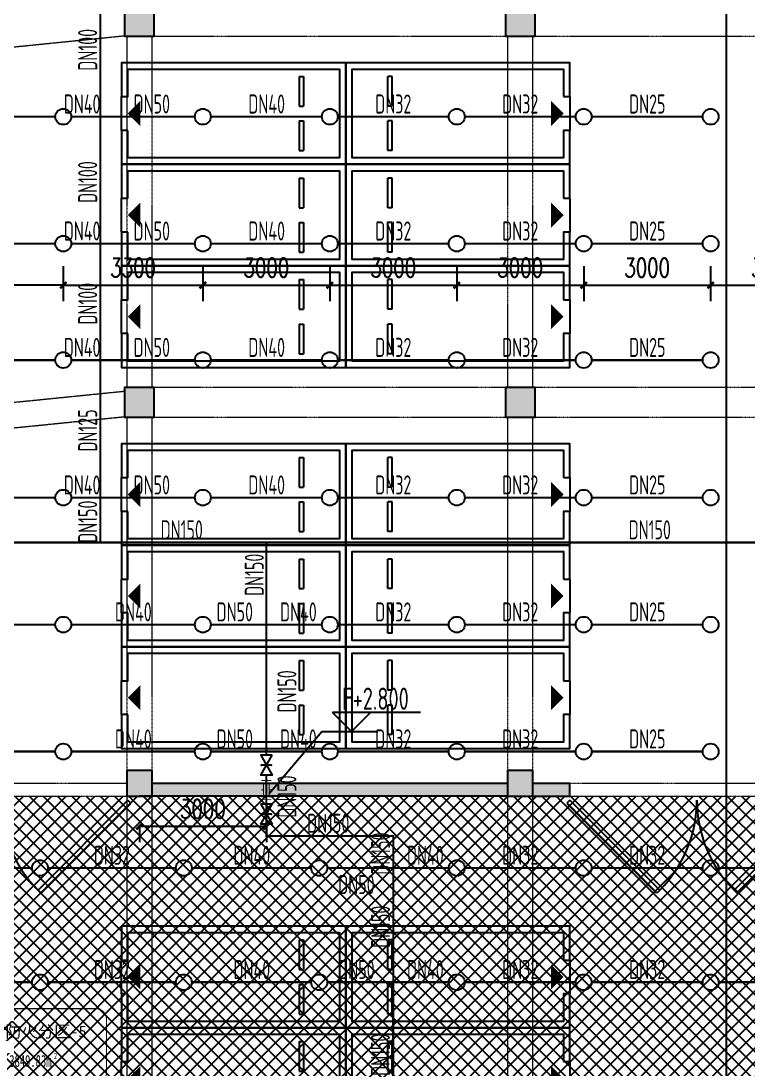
# Model space of a CAD drawing. Extents: x 6824721 to 16538177, y 2478193 to 6665639.
# Drawn here: x 8812914 to 8830099, y 2813701 to 2838464 of the extents above; entities that cross this region are included whole.
import ezdxf

# ---------------------------------------------------------------- set-up
doc = ezdxf.new("R2010")
doc.units = 0
doc.header["$LTSCALE"] = 10
doc.linetypes.add('__DASH', pattern=[0.35, 0.25, -0.1])
doc.linetypes.add('DASH', pattern=[0.35, 0.25, -0.1])
for name, color, linetype in [('0-wo', 8, 'Continuous'), ('0-绿', 3, 'Continuous'), ('0-蓝', 5, 'Continuous'), ('00-停车位', 67, 'Continuous'), ('GPS文字_污水', 7, 'Continuous'), ('PUB_HATCH', 8, 'Continuous'), ('S-梁-虚线', 4, 'DASH'), ('W-EQUIP_喷头', 7, 'Continuous'), ('W-PIPE-喷淋中', 6, 'Continuous'), ('W-TEXT_喷淋', 7, 'Continuous'), ('W-TWT_DIM', 3, 'Continuous'), ('W-TWT_TEXT', 7, 'Continuous'), ('W-VALVE_喷淋', 7, 'Continuous')]:
    doc.layers.add(name, color=color, linetype=linetype)
doc.layers.add('钢梁', color=141, linetype='Continuous', lineweight=18)
doc.styles.add('8B2_02', font='tssdeng.shx', dxfattribs={"width": 0.7, "bigfont": 'TSSDCHN.shx'})
doc.styles.add('_TCH_DIM_T3', font='SIMPLEX', dxfattribs={"width": 0.705882, "bigfont": 'GBCBIG'})
doc.styles.add('_TWT_PIPEDN', font='TSSDENG', dxfattribs={"width": 0.8, "height": 3.5, "bigfont": 'TSSDCHN'})
doc.styles.add('黑体', font='simhei.ttf', dxfattribs={"width": 0.65})
doc.dimstyles.new('_TWT_ARCH&&150', dxfattribs={"dimtxt": 446.25, "dimasz": 150, "dimexe": 375, "dimexo": 450, "dimgap": 189.375, "dimtad": 1, "dimdec": 0, "dimzin": 0, "dimdsep": 46, "dimtxsty": '_TCH_DIM_T3', "dimblk": 'ARCHTICK', "dimcen": 0.09, "dimclrt": 7, "dimazin": 2, "dimtfac": 1, "dimtdec": 0, "dimtix": 1, "dimtmove": 2, "dimatfit": 3, "dimfxl": 0, "dimtolj": 1, "dimtzin": 0, "dimarcsym": 0})

# ---------------------------------------------------------------- blocks, each defined once
blk = doc.blocks.new('车位2400x5300')
at = {"layer": '00-停车位', "color": 251}
for p, q in [((-875, -1000), (-175, -1000)), ((-875, -1100), (-875, -1000)), ((-875, -1100), (-175, -1100)), ((-175, -1100), (-175, -1000)), ((175, -1000), (875, -1000)), ((175, -1100), (175, -1000)), ((175, -1100), (875, -1100)), ((875, -1100), (875, -1000)), ((400, -5300), (-400, -5300))]:
    blk.add_line(p, q, dxfattribs=at)
blk.add_lwpolyline([(400, -5150), (400, -5300), (1200, -5300), (1200, 0), (-1200, 0), (-1200, -5300), (-400, -5300), (-400, -5150), (-1050, -5150), (-1050, -150), (1050, -150), (1050, -5150), (400, -5150)], dxfattribs=at)
blk.add_lwpolyline([(0, -5150, 0, 600, 0), (0, -4850, 600, 600, 0)], format="xyseb", dxfattribs=at)
blk = doc.blocks.new('_FZH')
blk.add_lwpolyline([(-0.5, -0.5), (0.5, -0.5), (0.5, 0.5), (-0.5, 0.5)], close=True)
at = {"layer": 'PUB_HATCH'}
blk.add_solid([(-0.5, -0.5), (0.5, -0.5), (-0.5, 0.5), (0.5, 0.5)], dxfattribs=at)
blk = doc.blocks.new('$DorLib2D$00000091')
for p, q in [((-0.5, 0.0417), (-0.1464, 0.3952)), ((-0.1464, 0.3952), (-0.1582, 0.407)), ((0.1464, 0.3952), (0.1582, 0.407)), ((0.5, 0.0417), (0.1464, 0.3952)), ((-0.5, 0.0417), (-0.5118, 0.0535)), ((0.5, 0.0417), (0.5118, 0.0535))]:
    blk.add_line(p, q)
at = {"const_width": 0.00833}
for points in [[(-0.5118, 0.0535), (-0.1582, 0.407)], [(0.5118, 0.0535), (0.1582, 0.407)]]:
    blk.add_lwpolyline(points, dxfattribs=at)
for centre, start, end in [((-0.5, 0.0417), 0, 45), ((0.5, 0.0417), 135, 180)]:
    blk.add_arc(centre, 0.5, start, end)
blk = doc.blocks.new('rey 45')
at = {"layer": '0-蓝', "color": 6, "linetype": 'DASH', "ltscale": 3, "const_width": 50}
blk.add_lwpolyline([(11852, 712325), (16231, 712325, 0.414214), (16731, 712825), (16731, 715345, 0.414214), (16231, 715845), (11852, 715845, 0.414214), (11352, 715345), (11352, 712825, 0.414214)], format="xyb", close=True, dxfattribs=at)
at = {"layer": '0-绿', "color": 6, "linetype": 'DASH', "style": '黑体'}
blk.add_text('防火分区-5', height=563.3, dxfattribs=at).set_placement((11950, 714486))
at = {"layer": '0-绿', "color": 6, "linetype": 'DASH', "style": '黑体', "width": 0.65}
blk.add_text('3849.83m', height=563.3, dxfattribs=at).set_placement((12137, 713094))
blk = doc.blocks.new('wt 3')
blk.add_blockref('rey 45', (0, 0))
at = {"layer": '0-绿', "color": 6, "linetype": 'DASH', "style": '黑体', "width": 0.65}
blk.add_text('2', height=282, dxfattribs=at).set_placement((14244, 713469))
blk = doc.blocks.new('LIANGMOBAN')
at = {"layer": 'S-梁-虚线', "color": 8, "lineweight": 18}
for p, q in [((1939091, 123457), (1945891, 124142)), ((1945941, 124128), (1945941, 115828)), ((1946541, 115828), (1946541, 124128)), ((1946591, 124128), (1954891, 124128)), ((1954941, 124128), (1954941, 115828)), ((1955541, 115828), (1955541, 124128)), ((1955591, 124128), (1963891, 124128)), ((1939091, 115060), (1945891, 115745)), ((1954891, 115828), (1946591, 115828)), ((1963891, 115828), (1955591, 115828)), ((1939091, 114457), (1945891, 115142)), ((1945941, 115128), (1945941, 106778)), ((1946541, 106778), (1946541, 115128)), ((1946591, 115128), (1954891, 115128)), ((1954941, 115128), (1954941, 106778)), ((1955541, 106778), (1955541, 115128)), ((1955591, 115128), (1963891, 115128)), ((1945941, 106478), (1939966, 106478)), ((1962416, 106478), (1956416, 106478)), ((1939966, 106178), (1945941, 106178)), ((1945941, 106178), (1945941, 97778)), ((1946541, 97778), (1946541, 106178)), ((1954941, 106178), (1954941, 97828)), ((1955541, 97904), (1955541, 106178)), ((1956416, 106178), (1962416, 106178))]:
    blk.add_line(p, q, dxfattribs=at)
blk = doc.blocks.new('_ArchTick')
at = {"color": 0, "linetype": 'ByBlock', "const_width": 0.4}
blk.add_lwpolyline([(-0.5, -0.5), (0.5, 0.5)], dxfattribs=at)
blk = doc.blocks.new('*D730')
at = {"layer": 'Defpoints', "color": 0, "transparency": 16777216}
for p in [(8815714, 2819915), (8818714, 2819915), (8818714, 2819436)]:
    blk.add_point(p, dxfattribs=at)
at = {"layer": 'W-TWT_DIM', "color": 0, "lineweight": -2, "transparency": 16777216}
for p, q in [((8815714, 2819465), (8815714, 2819060)), ((8815714, 2819436), (8818714, 2819436)), ((8818714, 2819465), (8818714, 2819060))]:
    blk.add_line(p, q, dxfattribs=at)
at = {"layer": 'W-TWT_DIM', "color": 0, "lineweight": -2, "transparency": 16777216, "xscale": 150, "yscale": 150, "zscale": 150, "rotation": 180}
blk.add_blockref('_ArchTick', (8815714, 2819436), dxfattribs=at)
at = {"layer": 'W-TWT_DIM', "color": 0, "lineweight": -2, "transparency": 16777216, "xscale": 150, "yscale": 150, "zscale": 150}
blk.add_blockref('_ArchTick', (8818714, 2819436), dxfattribs=at)
at = {"layer": 'W-TWT_DIM', "color": 7, "transparency": 16777216, "insert": (8817214, 2819848), "char_height": 446.2, "attachment_point": 5, "style": '_TCH_DIM_T3'}
blk.add_mtext('\\A1;3000', dxfattribs=at)
blk = doc.blocks.new('*D1524')
at = {"layer": 'Defpoints', "color": 0, "transparency": 16777216}
for p in [(8810574, 2833119), (8813914, 2833119), (8813914, 2832220)]:
    blk.add_point(p, dxfattribs=at)
at = {"layer": 'W-TWT_DIM', "color": 0, "lineweight": -2, "transparency": 16777216}
for p, q in [((8810574, 2832669), (8810574, 2831845)), ((8813914, 2832669), (8813914, 2831845)), ((8810574, 2832220), (8811165, 2832220)), ((8813914, 2832220), (8812654, 2832220))]:
    blk.add_line(p, q, dxfattribs=at)
at = {"layer": 'W-TWT_DIM', "color": 0, "lineweight": -2, "transparency": 16777216, "xscale": 150, "yscale": 150, "zscale": 150, "rotation": 180}
blk.add_blockref('_ArchTick', (8810574, 2832220), dxfattribs=at)
at = {"layer": 'W-TWT_DIM', "color": 0, "lineweight": -2, "transparency": 16777216, "xscale": 150, "yscale": 150, "zscale": 150}
blk.add_blockref('_ArchTick', (8813914, 2832220), dxfattribs=at)
at = {"layer": 'W-TWT_DIM', "color": 7, "transparency": 16777216, "insert": (8811909, 2832595), "char_height": 446.2, "attachment_point": 5, "style": '_TCH_DIM_T3'}
blk.add_mtext('\\A1;3340', dxfattribs=at)
blk = doc.blocks.new('*D1525')
at = {"layer": 'Defpoints', "color": 0, "transparency": 16777216}
for p in [(8813914, 2833119), (8817214, 2833119), (8817214, 2832220)]:
    blk.add_point(p, dxfattribs=at)
at = {"layer": 'W-TWT_DIM', "color": 0, "lineweight": -2, "transparency": 16777216}
for p, q in [((8813914, 2832669), (8813914, 2831845)), ((8817214, 2832669), (8817214, 2831845)), ((8813914, 2832220), (8817214, 2832220))]:
    blk.add_line(p, q, dxfattribs=at)
at = {"layer": 'W-TWT_DIM', "color": 0, "lineweight": -2, "transparency": 16777216, "xscale": 150, "yscale": 150, "zscale": 150, "rotation": 180}
blk.add_blockref('_ArchTick', (8813914, 2832220), dxfattribs=at)
at = {"layer": 'W-TWT_DIM', "color": 0, "lineweight": -2, "transparency": 16777216, "xscale": 150, "yscale": 150, "zscale": 150}
blk.add_blockref('_ArchTick', (8817214, 2832220), dxfattribs=at)
at = {"layer": 'W-TWT_DIM', "color": 7, "transparency": 16777216, "insert": (8815564, 2832633), "char_height": 446.2, "attachment_point": 5, "style": '_TCH_DIM_T3'}
blk.add_mtext('\\A1;3300', dxfattribs=at)
blk = doc.blocks.new('*D1526')
at = {"layer": 'Defpoints', "color": 0, "transparency": 16777216}
for p in [(8817214, 2833119), (8820214, 2833119), (8820214, 2832220)]:
    blk.add_point(p, dxfattribs=at)
at = {"layer": 'W-TWT_DIM', "color": 0, "lineweight": -2, "transparency": 16777216}
for p, q in [((8817214, 2832669), (8817214, 2831845)), ((8820214, 2832669), (8820214, 2831845)), ((8817214, 2832220), (8820214, 2832220))]:
    blk.add_line(p, q, dxfattribs=at)
at = {"layer": 'W-TWT_DIM', "color": 0, "lineweight": -2, "transparency": 16777216, "xscale": 150, "yscale": 150, "zscale": 150, "rotation": 180}
blk.add_blockref('_ArchTick', (8817214, 2832220), dxfattribs=at)
at = {"layer": 'W-TWT_DIM', "color": 0, "lineweight": -2, "transparency": 16777216, "xscale": 150, "yscale": 150, "zscale": 150}
blk.add_blockref('_ArchTick', (8820214, 2832220), dxfattribs=at)
at = {"layer": 'W-TWT_DIM', "color": 7, "transparency": 16777216, "insert": (8818714, 2832633), "char_height": 446.2, "attachment_point": 5, "style": '_TCH_DIM_T3'}
blk.add_mtext('\\A1;3000', dxfattribs=at)
blk = doc.blocks.new('*D1527')
at = {"layer": 'Defpoints', "color": 0, "transparency": 16777216}
for p in [(8820214, 2833119), (8823214, 2833119), (8823214, 2832220)]:
    blk.add_point(p, dxfattribs=at)
at = {"layer": 'W-TWT_DIM', "color": 0, "lineweight": -2, "transparency": 16777216}
for p, q in [((8820214, 2832669), (8820214, 2831845)), ((8823214, 2832669), (8823214, 2831845)), ((8820214, 2832220), (8823214, 2832220))]:
    blk.add_line(p, q, dxfattribs=at)
at = {"layer": 'W-TWT_DIM', "color": 0, "lineweight": -2, "transparency": 16777216, "xscale": 150, "yscale": 150, "zscale": 150, "rotation": 180}
blk.add_blockref('_ArchTick', (8820214, 2832220), dxfattribs=at)
at = {"layer": 'W-TWT_DIM', "color": 0, "lineweight": -2, "transparency": 16777216, "xscale": 150, "yscale": 150, "zscale": 150}
blk.add_blockref('_ArchTick', (8823214, 2832220), dxfattribs=at)
at = {"layer": 'W-TWT_DIM', "color": 7, "transparency": 16777216, "insert": (8821714, 2832633), "char_height": 446.2, "attachment_point": 5, "style": '_TCH_DIM_T3'}
blk.add_mtext('\\A1;3000', dxfattribs=at)
blk = doc.blocks.new('*D1528')
at = {"layer": 'Defpoints', "color": 0, "transparency": 16777216}
for p in [(8823214, 2833119), (8826214, 2833119), (8826214, 2832220)]:
    blk.add_point(p, dxfattribs=at)
at = {"layer": 'W-TWT_DIM', "color": 0, "lineweight": -2, "transparency": 16777216}
for p, q in [((8823214, 2832669), (8823214, 2831845)), ((8826214, 2832669), (8826214, 2831845)), ((8823214, 2832220), (8826214, 2832220))]:
    blk.add_line(p, q, dxfattribs=at)
at = {"layer": 'W-TWT_DIM', "color": 0, "lineweight": -2, "transparency": 16777216, "xscale": 150, "yscale": 150, "zscale": 150, "rotation": 180}
blk.add_blockref('_ArchTick', (8823214, 2832220), dxfattribs=at)
at = {"layer": 'W-TWT_DIM', "color": 0, "lineweight": -2, "transparency": 16777216, "xscale": 150, "yscale": 150, "zscale": 150}
blk.add_blockref('_ArchTick', (8826214, 2832220), dxfattribs=at)
at = {"layer": 'W-TWT_DIM', "color": 7, "transparency": 16777216, "insert": (8824714, 2832633), "char_height": 446.2, "attachment_point": 5, "style": '_TCH_DIM_T3'}
blk.add_mtext('\\A1;3000', dxfattribs=at)
blk = doc.blocks.new('*D1529')
at = {"layer": 'Defpoints', "color": 0, "transparency": 16777216}
for p in [(8826214, 2833119), (8829214, 2833119), (8829214, 2832220)]:
    blk.add_point(p, dxfattribs=at)
at = {"layer": 'W-TWT_DIM', "color": 0, "lineweight": -2, "transparency": 16777216}
for p, q in [((8826214, 2832669), (8826214, 2831845)), ((8829214, 2832669), (8829214, 2831845)), ((8826214, 2832220), (8829214, 2832220))]:
    blk.add_line(p, q, dxfattribs=at)
at = {"layer": 'W-TWT_DIM', "color": 0, "lineweight": -2, "transparency": 16777216, "xscale": 150, "yscale": 150, "zscale": 150, "rotation": 180}
blk.add_blockref('_ArchTick', (8826214, 2832220), dxfattribs=at)
at = {"layer": 'W-TWT_DIM', "color": 0, "lineweight": -2, "transparency": 16777216, "xscale": 150, "yscale": 150, "zscale": 150}
blk.add_blockref('_ArchTick', (8829214, 2832220), dxfattribs=at)
at = {"layer": 'W-TWT_DIM', "color": 7, "transparency": 16777216, "insert": (8827714, 2832633), "char_height": 446.2, "attachment_point": 5, "style": '_TCH_DIM_T3'}
blk.add_mtext('\\A1;3000', dxfattribs=at)
blk = doc.blocks.new('*D1530')
at = {"layer": 'Defpoints', "color": 0, "transparency": 16777216}
for p in [(8829214, 2833119), (8832214, 2833119), (8832214, 2832220)]:
    blk.add_point(p, dxfattribs=at)
at = {"layer": 'W-TWT_DIM', "color": 0, "lineweight": -2, "transparency": 16777216}
for p, q in [((8829214, 2832669), (8829214, 2831845)), ((8832214, 2832669), (8832214, 2831845)), ((8829214, 2832220), (8832214, 2832220))]:
    blk.add_line(p, q, dxfattribs=at)
at = {"layer": 'W-TWT_DIM', "color": 0, "lineweight": -2, "transparency": 16777216, "xscale": 150, "yscale": 150, "zscale": 150, "rotation": 180}
blk.add_blockref('_ArchTick', (8829214, 2832220), dxfattribs=at)
at = {"layer": 'W-TWT_DIM', "color": 0, "lineweight": -2, "transparency": 16777216, "xscale": 150, "yscale": 150, "zscale": 150}
blk.add_blockref('_ArchTick', (8832214, 2832220), dxfattribs=at)
at = {"layer": 'W-TWT_DIM', "color": 7, "transparency": 16777216, "insert": (8830714, 2832633), "char_height": 446.2, "attachment_point": 5, "style": '_TCH_DIM_T3'}
blk.add_mtext('\\A1;3000', dxfattribs=at)
blk = doc.blocks.new('$TwtSys$00000125')
blk.add_circle((0, 0, 0), 1)
blk = doc.blocks.new('$VALVE$00000551')
at = {"const_width": 30}
for points in [[(-332, -177), (-332, 175)], [(-2, 100), (-252, 100), (-252, 175)], [(-2, 100), (-2, 175)], [(-2, 100), (248, 100), (248, 175)], [(332, -175), (332, 177)], [(-252, -175), (-252, -100), (-2, -100)], [(-2, -175), (-2, -100)], [(248, -175), (248, -100), (-2, -100)]]:
    blk.add_lwpolyline(points, dxfattribs=at)
blk = doc.blocks.new('$VALVE_U$00000021')
for points in [[(128, 226), (-131, 224), (131, -224), (-128, -226), (128, 226)], [(108, 1), (-114, -1)]]:
    blk.add_lwpolyline(points)
at = {"const_width": 30, "elevation": 3000}
blk.add_lwpolyline([(111, 1), (-111, -1)], dxfattribs=at)
for p in [(108, 1), (-111, -1, 3000)]:
    blk.add_point(p)

msp = doc.modelspace()

# ---------------------------------------------------------------- hatches: boundary and pattern name
h = msp.add_hatch()
h.set_pattern_fill('ANSI37', color=8, scale=150)
h.set_pattern_definition([(45, (8303016.86, 2710265.2), (-168.3798, 168.3798), []), (135, (8303016.86, 2710265.2), (-168.3798, -168.3798), [])])
h.paths.add_polyline_path([(8824414.1, 2949451.5), (8824414.1, 2935151.5), (8842714.1, 2935151.5), (8842714.1, 2879526.5), (8827964.1, 2879526.5), (8827964.1, 2881476.5), (8830839.1, 2881476.5), (8830939.1, 2886876.5), (8804334.6, 2886876.5), (8804142.3, 2820149.7), (8833564.1, 2820152.3), (8833564.1, 2817714.5), (8841204.8, 2810768), (8839163.9, 2808501.4), (8843102.6, 2804955), (8820829.2, 2780217.9), (8820829.2, 2770055.4), (8785124.6, 2730401.5), (8708264.1, 2730401.5), (8708264.1, 2736351.5), (8695014.1, 2750701.5), (8695014.1, 2775001.5), (8703014.1, 2775002.8), (8703014.1, 2949451.5), (8712039.3, 2949451.5)])
at = {"layer": '0-wo'}
for points in [[(8816014.1, 2820450.7), (8816014.1, 2820151.5), (8815714.1, 2820151.5), (8815714.1, 2820150.7), (8824414.1, 2820151.5), (8824414.1, 2820451.5)], [(8825014.1, 2820451.5), (8825014.1, 2820151.5), (8825889.1, 2820151.6), (8825889.1, 2820451.6)], [(8815714.1, 2820151.5), (8815439.1, 2820151.5), (8815439.1, 2820150.7), (8815714.1, 2820150.7)]]:
    msp.add_hatch(color=8, dxfattribs=at).paths.add_polyline_path(points)
at = {"layer": 'W-PIPE-喷淋中'}
for points in [[(8818714.1, 2819207.2), (8818714.1, 2819180.9), (8818687.8, 2819180.9)], [(8818714.1, 2819207.2), (8818687.8, 2819207.2), (8818687.8, 2819180.9)], [(8821714.1, 2819207.2), (8821740.3, 2819207.2), (8821740.3, 2819233.4)], [(8821714.1, 2819207.2), (8821714.1, 2819233.4), (8821740.3, 2819233.4)]]:
    msp.add_hatch(color=256, dxfattribs=at).paths.add_polyline_path(points)

# ---------------------------------------------------------------- linework, layer by layer
at = {"layer": '0-wo', "color": 8}
for p, q in [((8824414.1, 2820451.5), (8816014.1, 2820450.7)), ((8825889.1, 2820451.6), (8825014.1, 2820451.5)), ((8825889.1, 2820151.6), (8825889.1, 2820451.6)), ((8815439.1, 2820151.5), (8815439.1, 2820150.7)), ((8815439.1, 2820150.7), (8815714.1, 2820150.7)), ((8824414.1, 2820151.5), (8815714.1, 2820150.7)), ((8825014.1, 2820151.5), (8825889.1, 2820151.6))]:
    msp.add_line(p, q, dxfattribs=at)
at = {"layer": '0-wo', "color": 8, "linetype": '__DASH', "ltscale": 1.5}
msp.add_lwpolyline([(8829589.1, 2803577.2), (8829589.1, 2867401.5)], dxfattribs=at)
at = {"layer": 'GPS文字_污水'}
msp.add_line((8818781.2, 2820212.4), (8820022, 2821672.7, 3000), dxfattribs=at)
at = {"layer": 'W-PIPE-喷淋中', "ltscale": 1.5, "const_width": 52.5}
for points in [[(8814790.8, 2836201.5), (8814790.8, 2839451.5)], [(8813726.6, 2836201.5), (8810761.6, 2836201.5)], [(8814101.6, 2836201.5), (8814790.8, 2836201.5)], [(8814790.8, 2833201.5), (8814790.8, 2836201.5)], [(8814790.8, 2836201.5), (8817026.6, 2836201.5)], [(8817401.6, 2836201.5), (8820026.6, 2836201.5)], [(8820401.6, 2836201.5), (8823026.6, 2836201.5)], [(8823401.6, 2836201.5), (8826026.6, 2836201.5)], [(8826401.6, 2836201.5), (8829026.6, 2836201.5)], [(8813726.6, 2833201.5), (8810761.6, 2833201.5)], [(8814101.6, 2833201.5), (8814790.8, 2833201.5)], [(8814790.8, 2830451.5), (8814790.8, 2833201.5)], [(8814790.8, 2833201.5), (8817026.6, 2833201.5)], [(8817401.6, 2833201.5), (8820026.6, 2833201.5)], [(8820401.6, 2833201.5), (8823026.6, 2833201.5)], [(8823401.6, 2833201.5), (8826026.6, 2833201.5)], [(8826401.6, 2833201.5), (8829026.6, 2833201.5)], [(8813726.6, 2830451.5), (8810761.6, 2830451.5)], [(8814101.6, 2830451.5), (8814790.8, 2830451.5)], [(8814790.8, 2827201.5), (8814790.8, 2830451.5)], [(8814790.8, 2830451.5), (8817026.6, 2830451.5)], [(8817401.6, 2830451.5), (8820026.6, 2830451.5)], [(8820401.6, 2830451.5), (8823026.6, 2830451.5)], [(8823401.6, 2830451.5), (8826026.6, 2830451.5)], [(8826401.6, 2830451.5), (8829026.6, 2830451.5)], [(8813726.6, 2827201.5), (8810761.6, 2827201.5)], [(8814101.6, 2827201.5), (8814790.8, 2827201.5)], [(8814790.8, 2826141.3), (8814790.8, 2827201.5)], [(8814790.8, 2827201.5), (8817026.6, 2827201.5)], [(8817401.6, 2827201.5), (8820026.6, 2827201.5)], [(8820401.6, 2827201.5), (8823026.6, 2827201.5)], [(8823401.6, 2827201.5), (8826026.6, 2827201.5)], [(8826401.6, 2827201.5), (8829026.6, 2827201.5)], [(8805189.1, 2826141.3), (8814790.8, 2826141.3)], [(8814790.8, 2826141.3), (8818714.1, 2826141.3)], [(8818714.1, 2824201.5), (8818714.1, 2826141.3)], [(8818714.1, 2826141.3), (8836914.1, 2826141.3)], [(8810761.6, 2824201.5), (8813726.6, 2824201.5)], [(8814101.6, 2824201.5), (8817026.6, 2824201.5)], [(8817401.6, 2824201.5), (8818714.1, 2824201.5)], [(8818714.1, 2824201.5), (8820026.6, 2824201.5)], [(8818714.1, 2821201.5), (8818714.1, 2824201.5)], [(8820401.6, 2824201.5), (8823026.6, 2824201.5)], [(8823401.6, 2824201.5), (8826026.6, 2824201.5)], [(8826401.6, 2824201.5), (8829026.6, 2824201.5)], [(8810761.6, 2821201.5), (8813726.6, 2821201.5)], [(8814101.6, 2821201.5), (8817026.6, 2821201.5)], [(8817401.6, 2821201.5), (8818714.1, 2821201.5)], [(8818714.1, 2821201.5), (8820026.6, 2821201.5)], [(8818714.1, 2821115.1), (8818714.1, 2821201.5)], [(8820401.6, 2821201.5), (8823026.6, 2821201.5)], [(8823401.6, 2821201.5), (8826026.6, 2821201.5)], [(8826401.6, 2821201.5), (8829026.6, 2821201.5)], [(8818714.1, 2819207.2), (8818714.1, 2820642.6)], [(8821714.1, 2819207.2), (8818714.1, 2819207.2)], [(8821714.1, 2818451.5), (8821714.1, 2819207.2)], [(8813176.6, 2818451.5), (8810151.6, 2818451.5)], [(8813551.6, 2818451.5), (8816576.6, 2818451.5)], [(8816951.6, 2818451.5), (8819776.6, 2818451.5)], [(8820151.6, 2818451.5), (8821714.1, 2818451.5)], [(8821714.1, 2818451.5), (8823026.6, 2818451.5)], [(8821714.1, 2815751.5), (8821714.1, 2818451.5)], [(8823401.6, 2818451.5), (8826026.6, 2818451.5)], [(8826401.6, 2818451.5), (8829026.6, 2818451.5)], [(8829401.6, 2818451.5), (8832026.6, 2818451.5)], [(8813176.6, 2815751.5), (8810151.6, 2815751.5)], [(8813551.6, 2815751.5), (8816576.6, 2815751.5)], [(8816951.6, 2815751.5), (8819776.6, 2815751.5)], [(8820151.6, 2815751.5), (8821714.1, 2815751.5)], [(8821706.8, 2812401.5), (8821714.1, 2815751.5)], [(8821714.1, 2815751.5), (8823026.6, 2815751.5)], [(8823401.6, 2815751.5), (8826026.6, 2815751.5)], [(8826401.6, 2815751.5), (8829026.6, 2815751.5)], [(8829401.6, 2815751.5), (8832026.6, 2815751.5)]]:
    msp.add_lwpolyline(points, dxfattribs=at)
at = {"layer": 'W-TWT_TEXT'}
for p, q in [((8820725.5, 2821672.7, 3000), (8820275.5, 2822122.7, 3000)), ((8822360.3, 2822122.7, 3000), (8820275.5, 2822122.7, 3000)), ((8820725.5, 2821672.7, 3000), (8821175.5, 2822122.7, 3000)), ((8820022, 2821672.7, 3000), (8821350.5, 2821672.7, 3000))]:
    msp.add_line(p, q, dxfattribs=at)

# ---------------------------------------------------------------- block references
at = {"layer": '0-wo', "color": 8}
for name, p, xscale, yscale, zscale, rotation in [('_FZH', (8815714.1, 2838451.5), 700, 700, 700, 90), ('_FZH', (8824714.1, 2838451.5), 700, 700, 700, 90), ('_FZH', (8815714.1, 2829451.5), 700, 700, 700, 90), ('_FZH', (8824714.1, 2829451.5), 700, 700, 700, 90), ('_FZH', (8815714.1, 2820451.5), 600, 600, 600, 90), ('_FZH', (8824714.1, 2820451.5), 600, 600, 600, 90), ('$DorLib2D$00000091', (8812439.1, 2820300.4), 6000, 6000, 300, 180.0050825006123), ('$DorLib2D$00000091', (8828889.1, 2820301.9), 6000, 6000, 300, 180.0050825006123)]:
    msp.add_blockref(name, p, dxfattribs=dict(at, xscale=xscale, yscale=yscale, zscale=zscale, rotation=rotation))
for p, rotation in [((8820589.1, 2836276.5), 270), ((8820589.1, 2836276.5), 90), ((8820589.1, 2833876.5), 270), ((8820589.1, 2833876.5), 90), ((8820589.1, 2831476.5), 270), ((8820589.1, 2831476.5), 90), ((8820589.1, 2827276.5), 270), ((8820589.1, 2827276.5), 90), ((8820589.1, 2824876.5), 270), ((8820589.1, 2824876.5), 90), ((8820589.1, 2822476.5), 270), ((8820589.1, 2822476.5), 90), ((8820589.1, 2815876.5), 270), ((8820589.1, 2815876.5), 90), ((8820589.1, 2813476.5), 270), ((8820589.1, 2813476.5), 90)]:
    msp.add_blockref('车位2400x5300', p, dxfattribs=dict(at, rotation=rotation))
at = {"layer": '0-wo', "xscale": 0.5, "yscale": 0.5, "zscale": 0.5}
msp.add_blockref('wt 3', (8806570.9, 2457205.5), dxfattribs=at)
at = {"layer": 'W-EQUIP_喷头', "xscale": 187.5, "yscale": 187.5, "zscale": 187.5}
for p in [(8813914.1, 2836201.5), (8817214.1, 2836201.5), (8820214.1, 2836201.5), (8823214.1, 2836201.5), (8826214.1, 2836201.5), (8829214.1, 2836201.5), (8813914.1, 2833201.5), (8817214.1, 2833201.5), (8820214.1, 2833201.5), (8823214.1, 2833201.5), (8826214.1, 2833201.5), (8829214.1, 2833201.5), (8813914.1, 2830451.5), (8817214.1, 2830451.5), (8820214.1, 2830451.5), (8823214.1, 2830451.5), (8826214.1, 2830451.5), (8829214.1, 2830451.5), (8813914.1, 2827201.5), (8817214.1, 2827201.5), (8820214.1, 2827201.5), (8823214.1, 2827201.5), (8826214.1, 2827201.5), (8829214.1, 2827201.5), (8813914.1, 2824201.5), (8817214.1, 2824201.5), (8820214.1, 2824201.5), (8823214.1, 2824201.5), (8826214.1, 2824201.5), (8829214.1, 2824201.5), (8813914.1, 2821201.5), (8817214.1, 2821201.5), (8820214.1, 2821201.5), (8823214.1, 2821201.5), (8826214.1, 2821201.5), (8829214.1, 2821201.5), (8813364.1, 2818451.5), (8816764.1, 2818451.5), (8819964.1, 2818451.5), (8823214.1, 2818451.5), (8826214.1, 2818451.5), (8829214.1, 2818451.5), (8813364.1, 2815751.5), (8816764.1, 2815751.5), (8819964.1, 2815751.5), (8823214.1, 2815751.5), (8826214.1, 2815751.5), (8829214.1, 2815751.5)]:
    msp.add_blockref('$TwtSys$00000125', p, dxfattribs=at)
at = {"layer": 'W-VALVE_喷淋', "xscale": 1.05, "yscale": 1.05, "zscale": 1.05}
for p in [(8818717.2, 2820878.8), (8818717.2, 2819724.8)]:
    msp.add_blockref('$VALVE_U$00000021', p, dxfattribs=at)
at = {"layer": 'W-VALVE_喷淋', "xscale": 0.6719999999999999, "yscale": 0.6719999999999999, "zscale": 0.6719999999999999, "rotation": 90}
msp.add_blockref('$VALVE$00000551', (8818714.1, 2820297.6), dxfattribs=at)
at = {"layer": '钢梁', "color": 6}
msp.add_blockref('LIANGMOBAN', (6869472.7, 2713973), dxfattribs=at)

# ---------------------------------------------------------------- texts
at = {"layer": 'W-TEXT_喷淋', "style": '_TWT_PIPEDN', "width": 0.64}
for s, p in [('DN100', (8814715.8, 2837289.2)), ('DN100', (8814715.8, 2834164.2)), ('DN100', (8814715.8, 2831289.2)), ('DN125', (8814715.8, 2828289.2)), ('DN150', (8814715.8, 2826134.2)), ('DN150', (8818654.3, 2824879.1)), ('DN150', (8819425.4, 2822124)), ('DN150', (8819425.4, 2819640.4)), ('DN150', (8821639.1, 2818292.1)), ('DN150', (8821639.1, 2816564.2)), ('DN150', (8821635.4, 2813539.9))]:
    msp.add_text(s, height=450, rotation=90, dxfattribs=at).set_placement(p)
for s, p in [('DN40', (8813926, 2836276.5)), ('DN50', (8815576, 2836276.5)), ('DN40', (8818287.6, 2836276.5)), ('DN32', (8821287.6, 2836276.5)), ('DN32', (8824287.6, 2836276.5)), ('DN25', (8827287.6, 2836276.5)), ('DN40', (8813926, 2833276.5)), ('DN50', (8815576, 2833276.5)), ('DN40', (8818287.6, 2833276.5)), ('DN32', (8821287.6, 2833276.5)), ('DN32', (8824287.6, 2833276.5)), ('DN25', (8827287.6, 2833276.5)), ('DN40', (8813926, 2830526.5)), ('DN50', (8815576, 2830526.5)), ('DN40', (8818287.6, 2830526.5)), ('DN32', (8821287.6, 2830526.5)), ('DN32', (8824287.6, 2830526.5)), ('DN25', (8827287.6, 2830526.5)), ('DN40', (8813926, 2827276.5)), ('DN50', (8815576, 2827276.5)), ('DN40', (8818287.6, 2827276.5)), ('DN32', (8821287.6, 2827276.5)), ('DN32', (8824287.6, 2827276.5)), ('DN25', (8827287.6, 2827276.5)), ('DN150', (8816215.2, 2826216.3)), ('DN150', (8827276.9, 2826216.3)), ('DN40', (8815137.6, 2824276.5)), ('DN50', (8817537.6, 2824276.5)), ('DN40', (8819037.6, 2824276.5)), ('DN32', (8821287.6, 2824276.5)), ('DN32', (8824287.6, 2824276.5)), ('DN25', (8827287.6, 2824276.5)), ('DN40', (8815137.6, 2821276.5)), ('DN50', (8817537.6, 2821276.5)), ('DN40', (8819037.6, 2821276.5)), ('DN32', (8821287.6, 2821276.5)), ('DN32', (8824287.6, 2821276.5)), ('DN25', (8827287.6, 2821276.5)), ('DN150', (8819676.9, 2819282.2)), ('DN32', (8814637.6, 2818526.5)), ('DN40', (8817937.6, 2818526.5)), ('DN40', (8822037.6, 2818526.5)), ('DN32', (8824287.6, 2818526.5)), ('DN32', (8827287.6, 2818526.5)), ('DN50', (8820412.6, 2817835.2)), ('DN32', (8814637.6, 2815826.5)), ('DN40', (8817937.6, 2815826.5)), ('DN50', (8820412.6, 2815826.5)), ('DN40', (8822037.6, 2815826.5)), ('DN32', (8824287.6, 2815826.5)), ('DN32', (8827287.6, 2815826.5))]:
    msp.add_text(s, height=450, dxfattribs=at).set_placement(p)
at = {"layer": 'W-TWT_TEXT', "style": '8B2_02', "width": 0.7}
msp.add_text('F+2.800', height=525, dxfattribs=at).set_placement((8820503, 2822188.4, 3000))

# ---------------------------------------------------------------- dimensions: what is measured, and where the dimension line sits
at = {"layer": 'W-TWT_DIM'}
dim = msp.add_linear_dim(base=(8813914.1, 2832220.4), p1=(8810574.1, 2833118.7), p2=(8813914.1, 2833118.7), angle=0, dimstyle='_TWT_ARCH&&150', dxfattribs=at)
dim.commit()
dim.dimension.update_dxf_attribs({"geometry": '*D1524', "text_midpoint": (8811909.3, 2832595), "dimtype": 129})
for p1, p2, distance, picture, middle in [((8813914.1, 2833118.7), (8817214.1, 2833118.7), -898.4, '*D1525', (8815564.1, 2832632.9)), ((8817214.1, 2833118.7), (8820214.1, 2833118.7), -898.4, '*D1526', (8818714.1, 2832632.9)), ((8820214.1, 2833118.7), (8823214.1, 2833118.7), -898.4, '*D1527', (8821714.1, 2832632.9)), ((8823214.1, 2833118.7), (8826214.1, 2833118.7), -898.4, '*D1528', (8824714.1, 2832632.9)), ((8826214.1, 2833118.7), (8829214.1, 2833118.7), -898.4, '*D1529', (8827714.1, 2832632.9)), ((8829214.1, 2833118.7), (8832214.1, 2833118.7), -898.4, '*D1530', (8830714.1, 2832632.9)), ((8815714.1, 2819915.2), (8818714.1, 2819915.2), -479.7, '*D730', (8817214.1, 2819848))]:
    dim = msp.add_aligned_dim(p1=p1, p2=p2, distance=distance, dimstyle='_TWT_ARCH&&150', dxfattribs=at)
    dim.commit()
    dim.dimension.update_dxf_attribs({"geometry": picture, "text_midpoint": middle})

doc.saveas('drawing.dxf')
